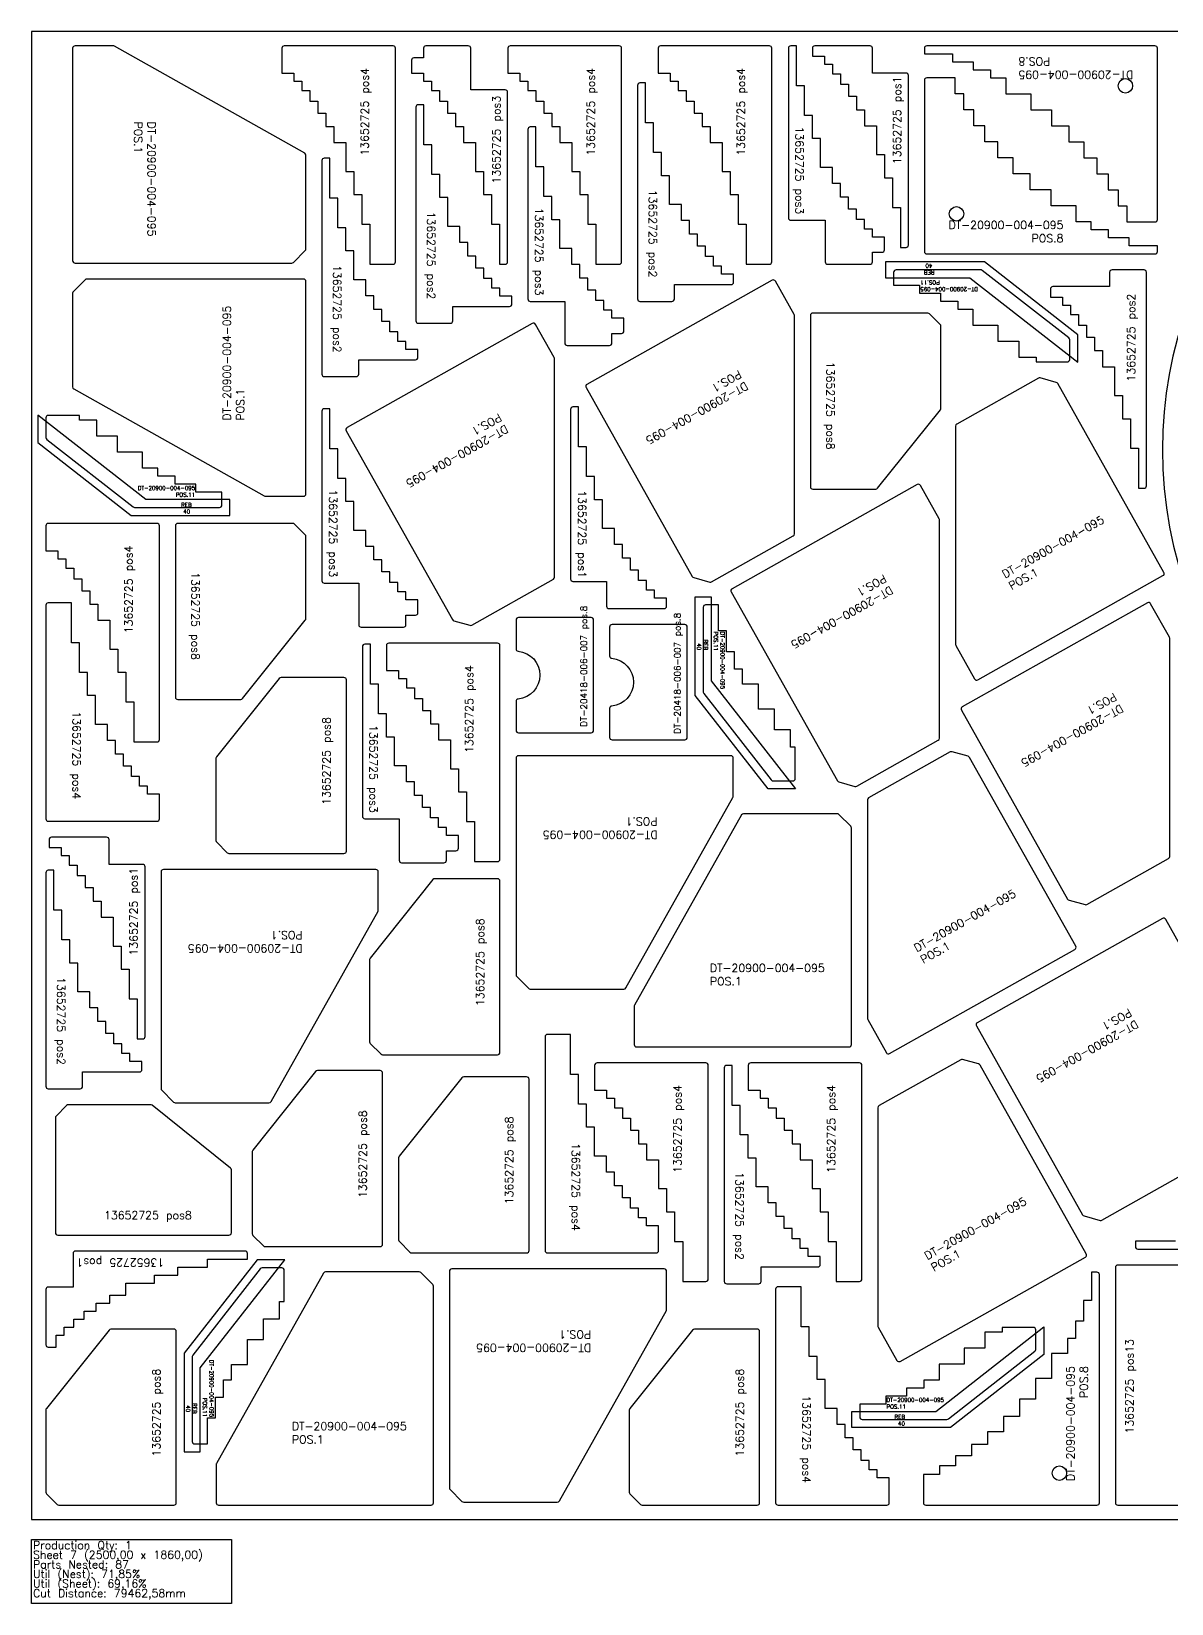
# Model space of a CAD drawing. Header units: millimetres. Extents: x 15750 to 18250, y -105 to 1860.
# Drawn here: x 15750 to 17175, y -105 to 1860 of the extents above; entities that cross this region are included whole.
import ezdxf

# ---------------------------------------------------------------- set-up
doc = ezdxf.new("R2010")
doc.units = ezdxf.units.MM
for name, color, linetype in [('13652725', 7, 'Continuous'), ('CE-8136-32', 7, 'Continuous'), ('Des.', 7, 'Continuous'), ('DT-20900-004-095', 7, 'Continuous'), ('Rebaixo', 7, 'Continuous'), ('sheet', 24, 'Continuous'), ('Stats', 7, 'Continuous'), ('Texto', 7, 'Continuous')]:
    doc.layers.add(name, color=color, linetype=linetype)
doc.styles.get("Standard").update_dxf_attribs({"font": 'txt.shx'})

msp = doc.modelspace()

# ---------------------------------------------------------------- linework, layer by layer
at = {"color": 5}
for points in [[(16173, 1619), (16173, 1569), (16202, 1569, 0.414214), (16205, 1572), (16205, 1839, 0.414214), (16202, 1842), (16066, 1842, 0.414214), (16063, 1839), (16063, 1808), (16078, 1808), (16078, 1798), (16088, 1798), (16088, 1786), (16098, 1786), (16098, 1773), (16108, 1773), (16108, 1758), (16118, 1758), (16118, 1741), (16128, 1741), (16128, 1721), (16143, 1721), (16143, 1685), (16153, 1685), (16153, 1656), (16163, 1656), (16163, 1619)], [(16455.5, 1619), (16455.5, 1569), (16484.5, 1569, 0.414214), (16487.5, 1572), (16487.5, 1839, 0.414214), (16484.5, 1842), (16348.5, 1842, 0.414214), (16345.5, 1839), (16345.5, 1808), (16360.5, 1808), (16360.5, 1798), (16370.5, 1798), (16370.5, 1786), (16380.5, 1786), (16380.5, 1773), (16390.5, 1773), (16390.5, 1758), (16400.5, 1758), (16400.5, 1741), (16410.5, 1741), (16410.5, 1721), (16425.5, 1721), (16425.5, 1685), (16435.5, 1685), (16435.5, 1656), (16445.5, 1656), (16445.5, 1619)], [(16643.3, 1619), (16643.3, 1569), (16672.3, 1569, 0.414214), (16675.3, 1572), (16675.3, 1839, 0.414214), (16672.3, 1842), (16536.3, 1842, 0.414214), (16533.3, 1839), (16533.3, 1808), (16548.3, 1808), (16548.3, 1798), (16558.3, 1798), (16558.3, 1786), (16568.3, 1786), (16568.3, 1773), (16578.3, 1773), (16578.3, 1758), (16588.3, 1758), (16588.3, 1741), (16598.3, 1741), (16598.3, 1721), (16613.3, 1721), (16613.3, 1685), (16623.3, 1685), (16623.3, 1656), (16633.3, 1656), (16633.3, 1619)], [(16550.5, 1522.6, 0.414214), (16553.5, 1525.6), (16553.5, 1543.6), (16624.5, 1543.6, 0.414214), (16627.5, 1546.6), (16627.5, 1556.6), (16612.5, 1556.6), (16612.5, 1566.6), (16602.5, 1566.6), (16602.5, 1578.6), (16592.5, 1578.6), (16592.5, 1591.6), (16582.5, 1591.6), (16582.5, 1606.6), (16572.5, 1606.6), (16572.5, 1623.6), (16562.5, 1623.6), (16562.5, 1643.6), (16547.5, 1643.6), (16547.5, 1679.6), (16537.5, 1679.6), (16537.5, 1708.6), (16527.5, 1708.6), (16527.5, 1745.6), (16517.5, 1745.6), (16517.5, 1795.6), (16510.5, 1795.6, 0.414214), (16507.5, 1792.6), (16507.5, 1525.6, 0.414214), (16510.5, 1522.6)], [(16273.5, 1495.3, 0.414214), (16276.5, 1498.3), (16276.5, 1516.3), (16347.5, 1516.3, 0.414214), (16350.5, 1519.3), (16350.5, 1529.3), (16335.5, 1529.3), (16335.5, 1539.3), (16325.5, 1539.3), (16325.5, 1551.3), (16315.5, 1551.3), (16315.5, 1564.3), (16305.5, 1564.3), (16305.5, 1579.3), (16295.5, 1579.3), (16295.5, 1596.3), (16285.5, 1596.3), (16285.5, 1616.3), (16270.5, 1616.3), (16270.5, 1652.3), (16260.5, 1652.3), (16260.5, 1681.3), (16250.5, 1681.3), (16250.5, 1718.3), (16240.5, 1718.3), (16240.5, 1768.3), (16233.5, 1768.3, 0.414214), (16230.5, 1765.3), (16230.5, 1498.3, 0.414214), (16233.5, 1495.3)], [(16156, 1428.6, 0.414214), (16159, 1431.6), (16159, 1449.6), (16230, 1449.6, 0.414214), (16233, 1452.6), (16233, 1462.6), (16218, 1462.6), (16218, 1472.6), (16208, 1472.6), (16208, 1484.6), (16198, 1484.6), (16198, 1497.6), (16188, 1497.6), (16188, 1512.6), (16178, 1512.6), (16178, 1529.6), (16168, 1529.6), (16168, 1549.6), (16153, 1549.6), (16153, 1585.6), (16143, 1585.6), (16143, 1614.6), (16133, 1614.6), (16133, 1651.6), (16123, 1651.6), (16123, 1701.6), (16116, 1701.6, 0.414214), (16113, 1698.6), (16113, 1431.6, 0.414214), (16116, 1428.6)], [(17100.5, 1562, 0.414214), (17097.5, 1559), (17097.5, 1541), (17026.5, 1541, 0.414214), (17023.5, 1538), (17023.5, 1528), (17038.5, 1528), (17038.5, 1518), (17048.5, 1518), (17048.5, 1506), (17058.5, 1506), (17058.5, 1493), (17068.5, 1493), (17068.5, 1478), (17078.5, 1478), (17078.5, 1461), (17088.5, 1461), (17088.5, 1441), (17103.5, 1441), (17103.5, 1405), (17113.5, 1405), (17113.5, 1376), (17123.5, 1376), (17123.5, 1339), (17133.5, 1339), (17133.5, 1289), (17140.5, 1289, 0.414214), (17143.5, 1292), (17143.5, 1559, 0.414214), (17140.5, 1562)], [(16723.6, 1290.9, 0.414214), (16726.6, 1287.9), (16805.2, 1287.9, 0.227838), (16807.5, 1289), (16886, 1387, 0.170304), (16886.6, 1388.9), (16886.6, 1491.6, 0.198912), (16885.7, 1493.7), (16872.5, 1507, 0.198912), (16870.4, 1507.9), (16726.6, 1507.9, 0.414214), (16723.6, 1504.9)], [(15878, 1022), (15878, 972), (15907, 972, 0.414214), (15910, 975), (15910, 1242, 0.414214), (15907, 1245), (15771, 1245, 0.414214), (15768, 1242), (15768, 1211), (15783, 1211), (15783, 1201), (15793, 1201), (15793, 1189), (15803, 1189), (15803, 1176), (15813, 1176), (15813, 1161), (15823, 1161), (15823, 1144), (15833, 1144), (15833, 1124), (15848, 1124), (15848, 1088), (15858, 1088), (15858, 1059), (15868, 1059), (15868, 1022)], [(15930, 1028, 0.414214), (15933, 1025), (16011.6, 1025, 0.227838), (16013.9, 1026.2), (16092.3, 1124.2, 0.170304), (16093, 1126.1), (16093, 1228.8, 0.198912), (16092.1, 1230.9), (16078.9, 1244.2, 0.198912), (16076.8, 1245), (15933, 1245, 0.414214), (15930, 1242)], [(15800, 1095.8), (15800, 1145.8), (15771, 1145.8, 0.414214), (15768, 1142.8), (15768, 875.8, 0.414214), (15771, 872.8), (15907, 872.8, 0.414214), (15910, 875.8), (15910, 906.8), (15895, 906.8), (15895, 916.8), (15885, 916.8), (15885, 928.8), (15875, 928.8), (15875, 941.8), (15865, 941.8), (15865, 956.8), (15855, 956.8), (15855, 973.8), (15845, 973.8), (15845, 993.8), (15830, 993.8), (15830, 1029.8), (15820, 1029.8), (15820, 1058.8), (15810, 1058.8), (15810, 1095.8)], [(16303.6, 872.4), (16303.6, 822.4), (16332.6, 822.4, 0.414214), (16335.6, 825.4), (16335.6, 1092.4, 0.414214), (16332.6, 1095.4), (16196.6, 1095.4, 0.414214), (16193.6, 1092.4), (16193.6, 1061.4), (16208.6, 1061.4), (16208.6, 1051.4), (16218.6, 1051.4), (16218.6, 1039.4), (16228.6, 1039.4), (16228.6, 1026.4), (16238.6, 1026.4), (16238.6, 1011.4), (16248.6, 1011.4), (16248.6, 994.4), (16258.6, 994.4), (16258.6, 974.4), (16273.6, 974.4), (16273.6, 938.4), (16283.6, 938.4), (16283.6, 909.4), (16293.6, 909.4), (16293.6, 872.4)], [(16143.6, 1049.5, 0.414214), (16140.6, 1052.5), (16062.1, 1052.5, 0.227838), (16059.7, 1051.4), (15981.3, 953.4, 0.170304), (15980.6, 951.5), (15980.6, 848.8, 0.198912), (15981.5, 846.7), (15994.7, 833.4, 0.198912), (15996.9, 832.5), (16140.6, 832.5, 0.414214), (16143.6, 835.5)], [(15811, 538.5, 0.414214), (15814, 541.5), (15814, 559.5), (15885, 559.5, 0.414214), (15888, 562.5), (15888, 572.5), (15873, 572.5), (15873, 582.5), (15863, 582.5), (15863, 594.5), (15853, 594.5), (15853, 607.5), (15843, 607.5), (15843, 622.5), (15833, 622.5), (15833, 639.5), (15823, 639.5), (15823, 659.5), (15808, 659.5), (15808, 695.5), (15798, 695.5), (15798, 724.5), (15788, 724.5), (15788, 761.5), (15778, 761.5), (15778, 811.5), (15771, 811.5, 0.414214), (15768, 808.5), (15768, 541.5, 0.414214), (15771, 538.5)], [(16335.6, 798, 0.414214), (16332.6, 801), (16254.1, 801, 0.227838), (16251.7, 799.9), (16173.3, 701.8, 0.170304), (16172.6, 700), (16172.6, 597.2, 0.198912), (16173.5, 595.1), (16186.7, 581.9, 0.198912), (16188.9, 581), (16332.6, 581, 0.414214), (16335.6, 584)], [(16423.9, 556.3), (16423.9, 606.3), (16394.9, 606.3, 0.414214), (16391.9, 603.3), (16391.9, 336.3, 0.414214), (16394.9, 333.3), (16530.9, 333.3, 0.414214), (16533.9, 336.3), (16533.9, 367.3), (16518.9, 367.3), (16518.9, 377.3), (16508.9, 377.3), (16508.9, 389.3), (16498.9, 389.3), (16498.9, 402.3), (16488.9, 402.3), (16488.9, 417.3), (16478.9, 417.3), (16478.9, 434.3), (16468.9, 434.3), (16468.9, 454.3), (16453.9, 454.3), (16453.9, 490.3), (16443.9, 490.3), (16443.9, 519.3), (16433.9, 519.3), (16433.9, 556.3)], [(16563.9, 347.7), (16563.9, 297.7), (16592.9, 297.7, 0.414214), (16595.9, 300.7), (16595.9, 567.7, 0.414214), (16592.9, 570.7), (16456.9, 570.7, 0.414214), (16453.9, 567.7), (16453.9, 536.7), (16468.9, 536.7), (16468.9, 526.7), (16478.9, 526.7), (16478.9, 514.7), (16488.9, 514.7), (16488.9, 501.7), (16498.9, 501.7), (16498.9, 486.7), (16508.9, 486.7), (16508.9, 469.7), (16518.9, 469.7), (16518.9, 449.7), (16533.9, 449.7), (16533.9, 413.7), (16543.9, 413.7), (16543.9, 384.7), (16553.9, 384.7), (16553.9, 347.7)], [(16755.9, 347.7), (16755.9, 297.7), (16784.9, 297.7, 0.414214), (16787.9, 300.7), (16787.9, 567.7, 0.414214), (16784.9, 570.7), (16648.9, 570.7, 0.414214), (16645.9, 567.7), (16645.9, 536.7), (16660.9, 536.7), (16660.9, 526.7), (16670.9, 526.7), (16670.9, 514.7), (16680.9, 514.7), (16680.9, 501.7), (16690.9, 501.7), (16690.9, 486.7), (16700.9, 486.7), (16700.9, 469.7), (16710.9, 469.7), (16710.9, 449.7), (16725.9, 449.7), (16725.9, 413.7), (16735.9, 413.7), (16735.9, 384.7), (16745.9, 384.7), (16745.9, 347.7)], [(16188.9, 558.1, 0.414214), (16185.9, 561.1), (16107.4, 561.1, 0.227838), (16105, 560), (16026.6, 461.9, 0.170304), (16025.9, 460), (16025.9, 357.3, 0.198912), (16026.8, 355.2), (16040.1, 342, 0.198912), (16042.2, 341.1), (16185.9, 341.1, 0.414214), (16188.9, 344.1)], [(16371.9, 550.3, 0.414214), (16368.9, 553.3), (16290.4, 553.3, 0.227838), (16288, 552.2), (16209.6, 454.1, 0.170304), (16208.9, 452.3), (16208.9, 349.6, 0.198912), (16209.8, 347.4), (16223.1, 334.2, 0.198912), (16225.2, 333.3), (16368.9, 333.3, 0.414214), (16371.9, 336.3)], [(16658.9, 294.7, 0.414214), (16661.9, 297.7), (16661.9, 315.7), (16732.9, 315.7, 0.414214), (16735.9, 318.7), (16735.9, 328.7), (16720.9, 328.7), (16720.9, 338.7), (16710.9, 338.7), (16710.9, 350.7), (16700.9, 350.7), (16700.9, 363.7), (16690.9, 363.7), (16690.9, 378.7), (16680.9, 378.7), (16680.9, 395.7), (16670.9, 395.7), (16670.9, 415.7), (16655.9, 415.7), (16655.9, 451.7), (16645.9, 451.7), (16645.9, 480.7), (16635.9, 480.7), (16635.9, 517.7), (16625.9, 517.7), (16625.9, 567.7), (16618.9, 567.7, 0.414214), (16615.9, 564.7), (16615.9, 297.7, 0.414214), (16618.9, 294.7)], [(15996.9, 355.5, 0.414214), (15999.9, 358.5), (15999.9, 437, 0.227838), (15998.7, 439.4), (15900.7, 517.8, 0.170304), (15898.8, 518.5), (15796.1, 518.5, 0.198912), (15794, 517.6), (15780.7, 504.3, 0.198912), (15779.9, 502.2), (15779.9, 358.5, 0.414214), (15782.9, 355.5)], [(17107.7, 318, 0.414214), (17104.7, 315), (17104.7, 21, 0.414214), (17107.7, 18), (17260.4, 18, 0.198912), (17262.6, 18.9), (17380.8, 137.1, 0.198912), (17381.7, 139.2), (17381.7, 315, 0.414214), (17378.7, 318)], [(16712.1, 241), (16712.1, 291), (16683.1, 291, 0.414214), (16680.1, 288), (16680.1, 21, 0.414214), (16683.1, 18), (16819.1, 18, 0.414214), (16822.1, 21), (16822.1, 52), (16807.1, 52), (16807.1, 62), (16797.1, 62), (16797.1, 74), (16787.1, 74), (16787.1, 87), (16777.1, 87), (16777.1, 102), (16767.1, 102), (16767.1, 119), (16757.1, 119), (16757.1, 139), (16742.1, 139), (16742.1, 175), (16732.1, 175), (16732.1, 204), (16722.1, 204), (16722.1, 241)], [(15931, 235, 0.414214), (15928, 238), (15849.4, 238, 0.227838), (15847.1, 236.9), (15768.7, 138.8, 0.170304), (15768, 136.9), (15768, 34.2, 0.198912), (15768.9, 32.1), (15782.1, 18.9, 0.198912), (15784.2, 18), (15928, 18, 0.414214), (15931, 21)], [(16660.1, 235, 0.414214), (16657.1, 238), (16578.6, 238, 0.227838), (16576.2, 236.9), (16497.8, 138.8, 0.170304), (16497.1, 136.9), (16497.1, 34.2, 0.198912), (16498, 32.1), (16511.2, 18.9, 0.198912), (16513.4, 18), (16657.1, 18, 0.414214), (16660.1, 21)]]:
    msp.add_lwpolyline(points, format="xyb", close=True, dxfattribs=at)
at = {"layer": '13652725', "color": 5}
for points in [[(16345, 1784, 0.414214), (16342, 1787), (16299, 1787), (16299, 1839, 0.414214), (16296, 1842), (16243, 1842, 0.414214), (16240, 1839), (16240, 1827), (16228, 1827, 0.414214), (16225, 1824), (16225, 1808), (16240, 1808), (16240, 1798), (16250, 1798), (16250, 1786), (16260, 1786), (16260, 1773), (16270, 1773), (16270, 1758), (16280, 1758), (16280, 1741), (16290, 1741), (16290, 1721), (16305, 1721), (16305, 1685), (16315, 1685), (16315, 1656), (16325, 1656), (16325, 1619), (16335, 1619), (16335, 1569), (16342, 1569, 0.414214), (16345, 1572)], [(16696.1, 1627, 0.414214), (16699.1, 1624), (16742.1, 1624), (16742.1, 1572, 0.414214), (16745.1, 1569), (16798.1, 1569, 0.414214), (16801.1, 1572), (16801.1, 1584), (16813.1, 1584, 0.414214), (16816.1, 1587), (16816.1, 1603), (16801.1, 1603), (16801.1, 1613), (16791.1, 1613), (16791.1, 1625), (16781.1, 1625), (16781.1, 1638), (16771.1, 1638), (16771.1, 1653), (16761.1, 1653), (16761.1, 1670), (16751.1, 1670), (16751.1, 1690), (16736.1, 1690), (16736.1, 1726), (16726.1, 1726), (16726.1, 1755), (16716.1, 1755), (16716.1, 1792), (16706.1, 1792), (16706.1, 1842), (16699.1, 1842, 0.414214), (16696.1, 1839)], [(16836.1, 1640), (16836.1, 1590), (16843.1, 1590, 0.414214), (16846.1, 1593), (16846.1, 1805, 0.414214), (16843.1, 1808), (16801.1, 1808), (16801.1, 1839, 0.414214), (16798.1, 1842), (16729.1, 1842, 0.414214), (16726.1, 1839), (16726.1, 1829), (16741.1, 1829), (16741.1, 1819), (16751.1, 1819), (16751.1, 1807), (16761.1, 1807), (16761.1, 1794), (16771.1, 1794), (16771.1, 1779), (16781.1, 1779), (16781.1, 1762), (16791.1, 1762), (16791.1, 1742), (16806.1, 1742), (16806.1, 1706), (16816.1, 1706), (16816.1, 1677), (16826.1, 1677), (16826.1, 1640)], [(16370.5, 1525.6, 0.414214), (16373.5, 1522.6), (16416.5, 1522.6), (16416.5, 1470.6, 0.414214), (16419.5, 1467.6), (16472.5, 1467.6, 0.414214), (16475.5, 1470.6), (16475.5, 1482.6), (16487.5, 1482.6, 0.414214), (16490.5, 1485.6), (16490.5, 1501.6), (16475.5, 1501.6), (16475.5, 1511.6), (16465.5, 1511.6), (16465.5, 1523.6), (16455.5, 1523.6), (16455.5, 1536.6), (16445.5, 1536.6), (16445.5, 1551.6), (16435.5, 1551.6), (16435.5, 1568.6), (16425.5, 1568.6), (16425.5, 1588.6), (16410.5, 1588.6), (16410.5, 1624.6), (16400.5, 1624.6), (16400.5, 1653.6), (16390.5, 1653.6), (16390.5, 1690.6), (16380.5, 1690.6), (16380.5, 1740.6), (16373.5, 1740.6, 0.414214), (16370.5, 1737.6)], [(16113, 1173.4, 0.414214), (16116, 1170.4), (16159, 1170.4), (16159, 1118.4, 0.414214), (16162, 1115.4), (16215, 1115.4, 0.414214), (16218, 1118.4), (16218, 1130.4), (16230, 1130.4, 0.414214), (16233, 1133.4), (16233, 1149.4), (16218, 1149.4), (16218, 1159.4), (16208, 1159.4), (16208, 1171.4), (16198, 1171.4), (16198, 1184.4), (16188, 1184.4), (16188, 1199.4), (16178, 1199.4), (16178, 1216.4), (16168, 1216.4), (16168, 1236.4), (16153, 1236.4), (16153, 1272.4), (16143, 1272.4), (16143, 1301.4), (16133, 1301.4), (16133, 1338.4), (16123, 1338.4), (16123, 1388.4), (16116, 1388.4, 0.414214), (16113, 1385.4)], [(16433.8, 1340.6), (16433.8, 1390.6), (16426.8, 1390.6, 0.414214), (16423.8, 1387.6), (16423.8, 1175.6, 0.414214), (16426.8, 1172.6), (16468.8, 1172.6), (16468.8, 1141.6, 0.414214), (16471.8, 1138.6), (16540.8, 1138.6, 0.414214), (16543.8, 1141.6), (16543.8, 1151.6), (16528.8, 1151.6), (16528.8, 1161.6), (16518.8, 1161.6), (16518.8, 1173.6), (16508.8, 1173.6), (16508.8, 1186.6), (16498.8, 1186.6), (16498.8, 1201.6), (16488.8, 1201.6), (16488.8, 1218.6), (16478.8, 1218.6), (16478.8, 1238.6), (16463.8, 1238.6), (16463.8, 1274.6), (16453.8, 1274.6), (16453.8, 1303.6), (16443.8, 1303.6), (16443.8, 1340.6)], [(16163.6, 879, 0.414214), (16166.6, 876), (16209.6, 876), (16209.6, 824, 0.414214), (16212.6, 821), (16265.6, 821, 0.414214), (16268.6, 824), (16268.6, 836), (16280.6, 836, 0.414214), (16283.6, 839), (16283.6, 855), (16268.6, 855), (16268.6, 865), (16258.6, 865), (16258.6, 877), (16248.6, 877), (16248.6, 890), (16238.6, 890), (16238.6, 905), (16228.6, 905), (16228.6, 922), (16218.6, 922), (16218.6, 942), (16203.6, 942), (16203.6, 978), (16193.6, 978), (16193.6, 1007), (16183.6, 1007), (16183.6, 1044), (16173.6, 1044), (16173.6, 1094), (16166.6, 1094, 0.414214), (16163.6, 1091)], [(15882, 650.8), (15882, 600.8), (15889, 600.8, 0.414214), (15892, 603.8), (15892, 815.8, 0.414214), (15889, 818.8), (15847, 818.8), (15847, 849.8, 0.414214), (15844, 852.8), (15775, 852.8, 0.414214), (15772, 849.8), (15772, 839.8), (15787, 839.8), (15787, 829.8), (15797, 829.8), (15797, 817.8), (15807, 817.8), (15807, 804.8), (15817, 804.8), (15817, 789.8), (15827, 789.8), (15827, 772.8), (15837, 772.8), (15837, 752.8), (15852, 752.8), (15852, 716.8), (15862, 716.8), (15862, 687.8), (15872, 687.8), (15872, 650.8)], [(15970, 325.5), (16020, 325.5), (16020, 332.5, 0.414214), (16017, 335.5), (15805, 335.5, 0.414214), (15802, 332.5), (15802, 290.5), (15771, 290.5, 0.414214), (15768, 287.5), (15768, 218.5, 0.414214), (15771, 215.5), (15781, 215.5), (15781, 230.5), (15791, 230.5), (15791, 240.5), (15803, 240.5), (15803, 250.5), (15816, 250.5), (15816, 260.5), (15831, 260.5), (15831, 270.5), (15848, 270.5), (15848, 280.5), (15868, 280.5), (15868, 295.5), (15904, 295.5), (15904, 305.5), (15933, 305.5), (15933, 315.5), (15970, 315.5)]]:
    msp.add_lwpolyline(points, format="xyb", close=True, dxfattribs=at)
msp.add_lwpolyline([(17179.7, 348), (17129.7, 348), (17129.7, 341, 0.414214), (17132.7, 338), (17344.7, 338, 0.414214)], format="xyb", dxfattribs=at)
at = {"layer": 'CE-8136-32', "color": 3}
msp.add_lwpolyline([(17832.1, 1842), (17545, 1842, 7.17635)], format="xyb", close=True, dxfattribs=at)
at = {"layer": 'Des.', "color": 5}
for points in [[(16358.6, 983.4), (16449.6, 983.4, 0.414214), (16452.6, 986.4), (16452.6, 1124.4, 0.414214), (16449.6, 1127.4), (16358.6, 1127.4, 0.414214), (16355.6, 1124.4), (16355.6, 1088.3, 0.387795), (16358.3, 1085.3, -0.912871), (16358.3, 1025.6, 0.387795), (16355.6, 1022.6), (16355.6, 986.4, 0.414214)], [(16475.6, 974.6), (16566.6, 974.6, 0.414214), (16569.6, 977.6), (16569.6, 1115.6, 0.414214), (16566.6, 1118.6), (16475.6, 1118.6, 0.414214), (16472.6, 1115.6), (16472.6, 1079.5, 0.387795), (16475.3, 1076.5, -0.912871), (16475.3, 1016.8, 0.387795), (16472.6, 1013.8), (16472.6, 977.6, 0.414214)]]:
    msp.add_lwpolyline(points, format="xyb", close=True, dxfattribs=at)
at = {"layer": 'DT-20900-004-095', "color": 5}
for points in [[(15852.2, 1842), (15804.5, 1842, 0.414214), (15801.5, 1839), (15801.5, 1573.5, 0.414214), (15804.5, 1570.5), (16075.3, 1570.5, 0.198912), (16077.4, 1571.4), (16092.1, 1586.1, 0.198912), (16093, 1588.2), (16093, 1705.2, 0.270955), (16091.5, 1707.9), (15853.7, 1841.6, 0.128803)], [(16901.2, 1822), (16927.1, 1822), (16927.1, 1812), (16948.8, 1812), (16948.8, 1802), (16967.7, 1802), (16967.7, 1782), (16999, 1782), (16999, 1762), (17024.9, 1762), (17024.9, 1742), (17046.5, 1742), (17046.5, 1722), (17065.4, 1722), (17065.4, 1702), (17081.6, 1702), (17081.6, 1682), (17095.7, 1682), (17095.7, 1662), (17108.1, 1662), (17108.1, 1642), (17118.9, 1642), (17118.9, 1622), (17154.2, 1622, 0.414214), (17157.2, 1625), (17157.2, 1839, 0.414214), (17154.2, 1842), (16869.1, 1842, 0.414214), (16866.1, 1839), (16866.1, 1832), (16901.2, 1832)], [(17122.1, 1602), (17096.2, 1602), (17096.2, 1612), (17074.5, 1612), (17074.5, 1622), (17055.6, 1622), (17055.6, 1642), (17024.3, 1642), (17024.3, 1662), (16998.4, 1662), (16998.4, 1682), (16976.8, 1682), (16976.8, 1702), (16957.9, 1702), (16957.9, 1722), (16941.7, 1722), (16941.7, 1742), (16927.6, 1742), (16927.6, 1762), (16915.2, 1762), (16915.2, 1782), (16904.4, 1782), (16904.4, 1802), (16869.1, 1802, 0.414214), (16866.1, 1799), (16866.1, 1585, 0.414214), (16869.1, 1582), (17154.2, 1582, 0.414214), (17157.2, 1585), (17157.2, 1592), (17122.1, 1592)], [(16042.3, 1279), (16090, 1279, 0.414214), (16093, 1282), (16093, 1547.5, 0.414214), (16090, 1550.5), (15819.2, 1550.5, 0.198912), (15817.1, 1549.6), (15802.4, 1534.9, 0.198912), (15801.5, 1532.8), (15801.5, 1415.8, 0.270955), (15803, 1413.1), (16040.8, 1279.4, 0.128803)], [(16703.2, 1506.3), (16679.8, 1547.9, 0.414214), (16675.7, 1549), (16444.3, 1418.9, 0.414214), (16443.2, 1414.8), (16575.9, 1178.8, 0.198912), (16577.7, 1177.4), (16597.8, 1171.8, 0.198912), (16600.1, 1172), (16702.1, 1229.4, 0.270955), (16703.6, 1232), (16703.6, 1504.8, 0.128803)], [(16403.4, 1452.3), (16380, 1493.9, 0.414213), (16375.9, 1495), (16144.5, 1364.9, 0.414214), (16143.4, 1360.8), (16276.1, 1124.8, 0.198912), (16277.9, 1123.4), (16298, 1117.8, 0.198912), (16300.3, 1118), (16402.3, 1175.4, 0.270955), (16403.8, 1178), (16403.8, 1450.8, 0.128803)], [(16905.4, 1092.3), (16928.7, 1050.8, 0.414214), (16932.8, 1049.6), (17164.2, 1179.8, 0.414214), (17165.4, 1183.9), (17032.6, 1419.8, 0.198912), (17030.8, 1421.3), (17010.8, 1426.9, 0.198912), (17008.5, 1426.6), (16906.5, 1369.2, 0.270955), (16905, 1366.6), (16905, 1093.8, 0.128803)], [(16884.6, 1250.9), (16861.2, 1292.5, 0.414214), (16857.1, 1293.6), (16625.7, 1163.5, 0.414214), (16624.6, 1159.4), (16757.3, 923.4, 0.198912), (16759.1, 922), (16779.2, 916.4, 0.198912), (16781.5, 916.6), (16883.4, 974, 0.270955), (16885, 976.6), (16885, 1249.4, 0.128803)], [(17172.2, 1103.1), (17148.8, 1144.7, 0.414214), (17144.8, 1145.9), (16913.3, 1015.7, 0.414214), (16912.2, 1011.6), (17044.9, 775.6, 0.198912), (17046.8, 774.2), (17066.8, 768.6, 0.198912), (17069.1, 768.9), (17171.1, 826.2, 0.270955), (17172.6, 828.8), (17172.6, 1101.7, 0.128803)], [(16627.1, 903.9), (16627.1, 951.6, 0.414214), (16624.1, 954.6), (16358.6, 954.6, 0.414214), (16355.6, 951.6), (16355.6, 680.9, 0.198912), (16356.5, 678.8), (16371.2, 664, 0.198912), (16373.4, 663.1), (16490.4, 663.1, 0.270955), (16493, 664.7), (16626.7, 902.4, 0.128803)], [(16795.2, 625.1), (16818.5, 583.5, 0.414214), (16822.6, 582.4), (17054, 712.6, 0.414214), (17055.2, 716.6), (16922.4, 952.6, 0.198912), (16920.6, 954.1), (16900.6, 959.7, 0.198912), (16898.3, 959.4), (16796.3, 902, 0.270955), (16794.8, 899.4), (16794.8, 626.6, 0.128803)], [(16503.3, 641.4), (16503.3, 593.7, 0.414214), (16506.3, 590.7), (16771.8, 590.7, 0.414214), (16774.8, 593.7), (16774.8, 864.4, 0.198912), (16773.9, 866.6), (16759.1, 881.3, 0.198912), (16757, 882.2), (16640, 882.2, 0.270955), (16637.4, 880.7), (16503.7, 642.9, 0.128803)], [(16183.5, 761.8), (16183.5, 809.5, 0.414214), (16180.5, 812.5), (15915, 812.5, 0.414214), (15912, 809.5), (15912, 538.8, 0.198912), (15912.9, 536.7), (15927.7, 521.9, 0.198912), (15929.8, 521), (16046.8, 521, 0.270955), (16049.4, 522.6), (16183.2, 760.4, 0.128803)], [(17191, 708.5), (17167.6, 750.1, 0.414214), (17163.5, 751.2), (16932.1, 621, 0.414214), (16931, 617), (17063.7, 381, 0.198912), (17065.5, 379.6), (17085.6, 373.9, 0.198912), (17087.9, 374.2), (17189.9, 431.6, 0.270955), (17191.4, 434.2), (17191.4, 707, 0.128803)], [(16808.3, 240.5), (16831.7, 198.9, 0.414214), (16835.8, 197.7), (17067.2, 327.9, 0.414214), (17068.3, 332), (16935.6, 568, 0.198912), (16933.8, 569.4), (16913.7, 575, 0.198912), (16911.4, 574.7), (16809.5, 517.4, 0.270955), (16807.9, 514.8), (16807.9, 241.9, 0.128803)], [(15980.9, 68.7), (15980.9, 21, 0.414214), (15983.9, 18), (16249.4, 18, 0.414214), (16252.4, 21), (16252.4, 291.8, 0.198912), (16251.6, 293.9), (16236.8, 308.6, 0.198912), (16234.7, 309.5), (16117.7, 309.5, 0.270955), (16115.1, 308), (15981.3, 70.2, 0.128803)], [(16543.9, 262.6), (16543.9, 310.3, 0.414214), (16540.9, 313.3), (16275.4, 313.3, 0.414214), (16272.4, 310.3), (16272.4, 39.6, 0.198912), (16273.3, 37.4), (16288.1, 22.7, 0.198912), (16290.2, 21.8), (16407.2, 21.8, 0.270955), (16409.8, 23.3), (16543.6, 261.1, 0.128803)], [(17064.7, 274), (17064.7, 248.1), (17054.7, 248.1), (17054.7, 226.4), (17044.7, 226.4), (17044.7, 207.5), (17024.7, 207.5), (17024.7, 176.2), (17004.7, 176.2), (17004.7, 150.3), (16984.7, 150.3), (16984.7, 128.7), (16964.7, 128.7), (16964.7, 109.8), (16944.7, 109.8), (16944.7, 93.6), (16924.7, 93.6), (16924.7, 79.5), (16904.7, 79.5), (16904.7, 67.1), (16884.7, 67.1), (16884.7, 56.3), (16864.7, 56.3), (16864.7, 21, 0.414214), (16867.7, 18), (17081.7, 18, 0.414214), (17084.7, 21), (17084.7, 306.1, 0.414214), (17081.7, 309.1), (17074.7, 309.1), (17074.7, 274)]]:
    msp.add_lwpolyline(points, format="xyb", close=True, dxfattribs=at)
at = {"layer": 'DT-20900-004-095', "color": 6}
for points in [[(16938.4, 1561.4, 0.167343), (16936.6, 1562), (16830.6, 1562, 0.414214), (16827.6, 1559), (16827.6, 1543), (16860.1, 1543), (16860.1, 1533), (16886.1, 1533), (16886.1, 1523), (16907.7, 1523), (16907.7, 1513), (16926.6, 1513), (16926.6, 1493), (16957.9, 1493), (16957.9, 1473), (16983.9, 1473), (16983.9, 1453), (17005.5, 1453), (17005.5, 1447), (17044.6, 1447, 0.414214), (17047.6, 1450), (17047.6, 1474.6, 0.230868), (17046.4, 1477)], [(15877.2, 1265.7, 0.167343), (15879, 1265), (15985, 1265, 0.414214), (15988, 1268), (15988, 1284), (15955.5, 1284), (15955.5, 1294), (15929.5, 1294), (15929.5, 1304), (15907.9, 1304), (15907.9, 1314), (15889, 1314), (15889, 1334), (15857.7, 1334), (15857.7, 1354), (15831.7, 1354), (15831.7, 1374), (15810.1, 1374), (15810.1, 1380), (15771, 1380, 0.414214), (15768, 1377), (15768, 1352.4, 0.230868), (15769.2, 1350.1)], [(15951.6, 205.4, 0.167343), (15951, 203.6), (15951, 97.6, 0.414214), (15954, 94.6), (15970, 94.6), (15970, 127.1), (15980, 127.1), (15980, 153.1), (15990, 153.1), (15990, 174.7), (16000, 174.7), (16000, 193.6), (16020, 193.6), (16020, 224.9), (16040, 224.9), (16040, 250.9), (16060, 250.9), (16060, 272.5), (16066, 272.5), (16066, 311.6, 0.414214), (16063, 314.6), (16038.4, 314.6, 0.230868), (16036, 313.4)]]:
    msp.add_lwpolyline(points, format="xyb", close=True, dxfattribs=at)
at = {"layer": 'DT-20900-004-095', "color": 7}
for points in [[(16590.2, 1032.4), (16674.6, 924.4, 0.230868), (16677, 923.2), (16701.6, 923.2, 0.414214), (16704.6, 926.2), (16704.6, 965.3), (16698.6, 965.3), (16698.6, 986.9), (16678.6, 986.9), (16678.6, 1012.9), (16658.6, 1012.9), (16658.6, 1044.2), (16638.6, 1044.2), (16638.6, 1063.1), (16628.6, 1063.1), (16628.6, 1084.7), (16618.6, 1084.7), (16618.6, 1110.7), (16608.6, 1110.7), (16608.6, 1143.2), (16592.6, 1143.2, 0.414214), (16589.6, 1140.2), (16589.6, 1034.2, 0.167343)], [(16896, 125.9), (17004.1, 210.3, 0.230868), (17005.2, 212.6), (17005.2, 237.2, 0.414214), (17002.2, 240.2), (16963.1, 240.2), (16963.1, 234.2), (16941.5, 234.2), (16941.5, 214.2), (16915.6, 214.2), (16915.6, 194.2), (16884.3, 194.2), (16884.3, 174.2), (16865.4, 174.2), (16865.4, 164.2), (16843.7, 164.2), (16843.7, 154.2), (16817.8, 154.2), (16817.8, 144.2), (16785.2, 144.2), (16785.2, 128.2, 0.414214), (16788.2, 125.2), (16894.2, 125.2, 0.167343)]]:
    msp.add_lwpolyline(points, format="xyb", close=True, dxfattribs=at)
at = {"layer": 'DT-20900-004-095', "color": 5}
for centre in [(17117.2, 1792), (16906.1, 1632), (17034.7, 58)]:
    msp.add_circle(centre, 9, dxfattribs=at)
at = {"layer": 'Rebaixo', "color": 6}
for points in [[(17057.6, 1446.5), (17057.6, 1480.9), (16941, 1572), (16817.6, 1572), (16817.6, 1552), (16922.6, 1552)], [(15758, 1380.5), (15758, 1346.1), (15874.6, 1255), (15998, 1255), (15998, 1275), (15893, 1275)], [(16066.5, 324.6), (16032.1, 324.6), (15941, 208), (15941, 84.6), (15961, 84.6), (15961, 189.6)]]:
    msp.add_lwpolyline(points, close=True, dxfattribs=at)
at = {"layer": 'Rebaixo', "color": 7}
for points in [[(16705.1, 913.2), (16670.7, 913.2), (16579.6, 1029.8), (16579.6, 1153.2), (16599.6, 1153.2), (16599.6, 1048.2)], [(17015.2, 240.7), (17015.2, 206.3), (16898.7, 115.2), (16775.2, 115.2), (16775.2, 135.2), (16880.2, 135.2)]]:
    msp.add_lwpolyline(points, close=True, dxfattribs=at)
at = {"layer": 'sheet', "color": 7}
msp.add_lwpolyline([(15750, 0), (18250, 0), (18250, 1860), (15750, 1860)], close=True, dxfattribs=at)
at = {"layer": 'Stats', "color": 151}
msp.add_lwpolyline([(15750, -25), (16000, -25), (16000, -105), (15750, -105), (15750, -25)], close=True, dxfattribs=at)

# ---------------------------------------------------------------- texts
at = {"layer": 'Rebaixo', "color": 6, "char_height": 5, "attachment_point": 1}
for insert, rotation in [((16884, 1556.4), 180), ((15956.6, 151), 270)]:
    msp.add_mtext_dynamic_manual_height_columns('{\\W1.233714; }REB\\P{\\W1.817048; }40', width=25.67, gutter_width=12.5, heights=[0], dxfattribs=dict(at, insert=insert, rotation=rotation))
at = {"layer": 'Rebaixo', "color": 6, "insert": (15931.6, 1270.6), "char_height": 5, "attachment_point": 1}
msp.add_mtext_dynamic_manual_height_columns('{\\W1.233714; }REB\\P{\\W1.817048; }40', width=25.67, gutter_width=12.5, heights=[0], dxfattribs=at)
at = {"layer": 'Rebaixo', "color": 7, "insert": (16595.2, 1086.8), "char_height": 5, "attachment_point": 3, "rotation": 270}
msp.add_mtext_dynamic_manual_height_columns('REB\\P40', width=25.67, gutter_width=12.5, heights=[0], dxfattribs=at)
at = {"layer": 'Rebaixo', "color": 7, "insert": (16841.7, 130.8), "char_height": 5, "attachment_point": 3}
msp.add_mtext_dynamic_manual_height_columns('REB\\P40', width=25.67, gutter_width=12.5, heights=[0], dxfattribs=at)
at = {"layer": 'Stats', "color": 60}
for s, p in [('Sheet 7 (2500,00 x 1860,00)', (15752, -49)), ('Production Qty: 1', (15752, -37)), ('Parts Nested: 87', (15752, -61)), ('Util (Nest): 71,85%', (15752, -73)), ('Util (Sheet): 69,16%', (15752, -85)), ('Cut Distance: 79462,58mm', (15752, -97))]:
    msp.add_text(s, height=10, dxfattribs=at).set_placement(p)
at = {"layer": 'Texto', "color": 5}
for s, insert, char_height, width, attachment_point, rotation in [('DT-20900-004-095 POS.8', (16983.5, 1800.9), 10, 113.849, 3, 180), ('13652725 pos4', (16161.5, 1704.7), 10, 122.875, 1, 90), ('13652725 pos4', (16444, 1704.7), 10, 122.875, 1, 90), ('13652725 pos4', (16631.8, 1704.7), 10, 122.875, 1, 90), ('13652725 pos1', (16826.8, 1694.1), 10, 122.875, 1, 90), ('13652725 pos3', (16326.1, 1669.9), 10, 122.875, 1, 90), ('DT-20900-004-095 \\P{\\W9.834118; }POS.1', (15905.2, 1747.4), 10, 113.849, 1, 270), ('13652725 pos3', (16715, 1741.1), 10, 122.875, 1, 270), ('13652725 pos2', (16531.5, 1662.1), 10, 122.875, 1, 270), ('13652725 pos2', (16254.5, 1634.8), 10, 122.875, 1, 270), ('13652725 pos3', (16389.4, 1639.7), 10, 122.875, 1, 270), ('13652725 pos2', (16137, 1568.1), 10, 122.875, 1, 270), ('DT-20900-004-095 \\P{\\W9.834118; }POS.1', (15989.3, 1373.6), 10, 113.849, 1, 90), ('13652725 pos2', (17119.4, 1422.5), 10, 122.875, 1, 90), ('DT-20900-004-095 \\P{\\W9.834118; }POS.1', (16646.8, 1413.7), 10, 113.849, 1, 209.3577), ('13652725 pos8', (16753.6, 1447), 10, 122.875, 1, 270), ('DT-20900-004-095 \\P{\\W9.834118; }POS.1', (16347, 1359.8), 10, 113.849, 1, 209.3577), ('13652725 pos3', (16131.9, 1287.5), 10, 122.875, 1, 270), ('13652725 pos1', (16443.1, 1286.5), 10, 122.875, 1, 270), ('DT-20900-004-095 \\P{\\W9.834118; }POS.1', (16961.8, 1184.9), 10, 113.849, 1, 29.3577), ('13652725 pos4', (15866.5, 1107.7), 10, 122.875, 1, 90), ('13652725 pos8', (15959.9, 1184.2), 10, 122.875, 1, 270), ('DT-20900-004-095 \\P{\\W9.834118; }POS.1', (16828.1, 1158.4), 10, 113.849, 1, 209.3577), ('DT-20418-006-007 pos.8', (16436.3, 990.9), 8, 185.575, 1, 90), ('DT-20418-006-007 pos.8', (16553.3, 982.1), 8, 185.575, 1, 90), ('13652725 pos4', (16292.1, 958.1), 10, 122.875, 1, 90), ('DT-20900-004-095 \\P{\\W9.834118; }POS.1', (17115.8, 1010.6), 10, 113.849, 1, 209.3577), ('13652725 pos4', (15811.5, 1010.1), 10, 122.875, 1, 270), ('13652725 pos8', (16113.7, 893.3), 10, 122.875, 1, 90), ('13652725 pos3', (16182.5, 993.1), 10, 122.875, 1, 270), ('DT-20900-004-095 \\P{\\W9.834118; }POS.1', (16532.5, 850.9), 10, 113.849, 1, 180), ('13652725 pos1', (15872.7, 704.9), 10, 122.875, 1, 90), ('DT-20900-004-095 \\P{\\W9.834118; }POS.1', (16851.6, 717.7), 10, 113.849, 1, 29.3577), ('13652725 pos8', (16305.7, 641.8), 10, 122.875, 1, 90), ('DT-20900-004-095 \\P{\\W9.834118; }POS.1', (16089, 708.8), 10, 113.849, 1, 180), ('13652725 pos2', (15792, 677.9), 10, 122.875, 1, 270), ('DT-20900-004-095 \\P{\\W9.834118; }POS.1', (17134.6, 615.9), 10, 113.849, 1, 209.3577), ('13652725 pos4', (16552.5, 433.4), 10, 122.875, 1, 90), ('13652725 pos4', (16744.5, 433.4), 10, 122.875, 1, 90), ('13652725 pos8', (16159, 401.9), 10, 122.875, 1, 90), ('13652725 pos8', (16342, 394.1), 10, 122.875, 1, 90), ('13652725 pos4', (16435.4, 470.6), 10, 122.875, 1, 270), ('13652725 pos2', (16640, 434.2), 10, 122.875, 1, 270), ('DT-20900-004-095 \\P{\\W9.834118; }POS.1', (16864.8, 333), 10, 113.849, 1, 29.3577), ('13652725 pos1', (15915.9, 316.1), 10, 122.875, 1, 180), ('DT-20900-004-095 \\P{\\W9.834118; }POS.1', (16449.4, 209.6), 10, 113.849, 1, 180), ('13652725 pos13', (17117.4, 107.5), 10, 122.875, 1, 90), ('13652725 pos8', (15901.1, 78.8), 10, 122.875, 1, 90), ('13652725 pos8', (16630.2, 78.8), 10, 122.875, 1, 90), ('DT-20900-004-095 POS.8', (17043.6, 191.7), 10, 113.849, 3, 90), ('13652725 pos4', (16723.6, 155.3), 10, 122.875, 1, 270)]:
    msp.add_mtext(s, dxfattribs=dict(at, insert=insert, char_height=char_height, width=width, attachment_point=attachment_point, rotation=rotation))
at = {"layer": 'Texto', "color": 5, "char_height": 10}
for s, insert, width, attachment_point in [('DT-20900-004-095 POS.8', (17039.8, 1623.1), 113.849, 3), ('DT-20900-004-095 \\P{\\W9.834118; }POS.1', (16597.9, 694.4), 113.849, 1), ('13652725 pos8', (15840.7, 385.4), 122.875, 1), ('DT-20900-004-095 \\P{\\W9.834118; }POS.1', (16075.5, 121.7), 113.849, 1)]:
    msp.add_mtext(s, dxfattribs=dict(at, insert=insert, width=width, attachment_point=attachment_point))
at = {"layer": 'Texto', "color": 6, "char_height": 5, "width": 66.479, "attachment_point": 3}
for insert, rotation in [((16861, 1535.3), 180), ((15977.7, 128), 270)]:
    msp.add_mtext('DT-20900-004-095\\P POS.11', dxfattribs=dict(at, insert=insert, rotation=rotation))
at = {"layer": 'Texto', "color": 6, "insert": (15954.6, 1291.8), "char_height": 5, "width": 66.479, "attachment_point": 3}
msp.add_mtext('DT-20900-004-095\\P POS.11', dxfattribs=at)
at = {"layer": 'Texto', "color": 7, "insert": (16616.3, 1109.8), "char_height": 5, "width": 66.479, "attachment_point": 1, "rotation": 270}
msp.add_mtext('{\\W2.13246; }DT-20900-004-095\\P{\\W5.32809;  } POS.11', dxfattribs=at)
at = {"layer": 'Texto', "color": 7, "insert": (16818.7, 152), "char_height": 5, "width": 66.479, "attachment_point": 1}
msp.add_mtext('{\\W2.13246; }DT-20900-004-095\\P{\\W5.32809;  } POS.11', dxfattribs=at)

doc.saveas('drawing.dxf')
